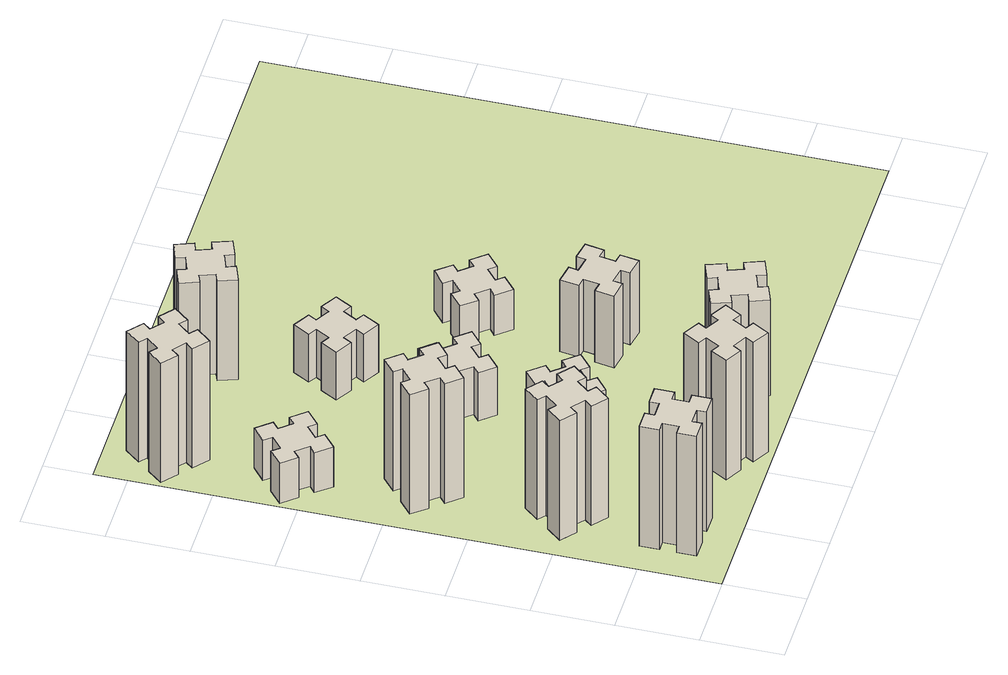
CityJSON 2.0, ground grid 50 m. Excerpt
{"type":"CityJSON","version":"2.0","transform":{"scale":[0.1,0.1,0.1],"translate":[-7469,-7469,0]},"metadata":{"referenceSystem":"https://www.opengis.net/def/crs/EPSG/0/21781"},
"CityObjects":{
"building1":{"type":"Building","attributes":{"class":"1000","function":"1000","usage":"1000","yearOfConstruction":2016,"roofType":"1000","measuredHeight":90,"storeysAboveGround":30,"storeysBelowGround":0},"geometry":[{"type":"Solid","lod":"1","boundaries":[[[[0,1,2,3,4,5,6,7,8,9,10,11,12,13,14,15,16,17,18,19]],[[17,16,20,21]],[[16,15,22,20]],[[15,14,23,22]],[[14,13,24,23]],[[13,12,25,24]],[[12,11,26,25]],[[11,10,27,26]],[[10,9,28,27]],[[9,8,29,28]],[[8,7,30,29]],[[7,6,31,30]],[[6,5,32,31]],[[5,4,33,32]],[[4,3,34,33]],[[3,2,35,34]],[[2,1,36,35]],[[1,0,37,36]],[[0,19,38,37]],[[19,18,39,38]],[[18,17,21,39]],[[24,25,26,27,28,29,30,31,32,33,34,35,36,37,38,39,21,20,22,23]]]]}]},
"building2":{"type":"Building","attributes":{"class":"1000","function":"1000","usage":"1000","yearOfConstruction":2016,"roofType":"1000","measuredHeight":90,"storeysAboveGround":30,"storeysBelowGround":0},"geometry":[{"type":"Solid","lod":"1","boundaries":[[[[40,41,42,43,44,45,46,47,48,49,50,51,52,53,54,55,56,57,58,59]],[[57,56,60,61]],[[56,55,62,60]],[[55,54,63,62]],[[54,53,64,63]],[[53,52,65,64]],[[52,51,66,65]],[[51,50,67,66]],[[50,49,68,67]],[[49,48,69,68]],[[48,47,70,69]],[[47,46,71,70]],[[46,45,72,71]],[[45,44,73,72]],[[44,43,74,73]],[[43,42,75,74]],[[42,41,76,75]],[[41,40,77,76]],[[40,59,78,77]],[[59,58,79,78]],[[58,57,61,79]],[[64,65,66,67,68,69,70,71,72,73,74,75,76,77,78,79,61,60,62,63]]]]}]},
"building3":{"type":"Building","attributes":{"class":"1000","function":"1000","usage":"1000","yearOfConstruction":2016,"roofType":"1000","measuredHeight":90,"storeysAboveGround":30,"storeysBelowGround":0},"geometry":[{"type":"Solid","lod":"1","boundaries":[[[[80,81,82,83,84,85,86,87,88,89,90,91,92,93,94,95,96,97,98,99]],[[97,96,100,101]],[[96,95,102,100]],[[95,94,103,102]],[[94,93,104,103]],[[93,92,105,104]],[[92,91,106,105]],[[91,90,107,106]],[[90,89,108,107]],[[89,88,109,108]],[[88,87,110,109]],[[87,86,111,110]],[[86,85,112,111]],[[85,84,113,112]],[[84,83,114,113]],[[83,82,115,114]],[[82,81,116,115]],[[81,80,117,116]],[[80,99,118,117]],[[99,98,119,118]],[[98,97,101,119]],[[104,105,106,107,108,109,110,111,112,113,114,115,116,117,118,119,101,100,102,103]]]]}]},
"building4":{"type":"Building","attributes":{"class":"1000","function":"1000","usage":"1000","yearOfConstruction":2016,"roofType":"1000","measuredHeight":30,"storeysAboveGround":30,"storeysBelowGround":0},"geometry":[{"type":"Solid","lod":"1","boundaries":[[[[120,121,122,123,124,125,126,127,128,129,130,131,132,133,134,135,136,137,138,139]],[[137,136,140,141]],[[136,135,142,140]],[[135,134,143,142]],[[134,133,144,143]],[[133,132,145,144]],[[132,131,146,145]],[[131,130,147,146]],[[130,129,148,147]],[[129,128,149,148]],[[128,127,150,149]],[[127,126,151,150]],[[126,125,152,151]],[[125,124,153,152]],[[124,123,154,153]],[[123,122,155,154]],[[122,121,156,155]],[[121,120,157,156]],[[120,139,158,157]],[[139,138,159,158]],[[138,137,141,159]],[[144,145,146,147,148,149,150,151,152,153,154,155,156,157,158,159,141,140,142,143]]]]}]},
"building5":{"type":"Building","attributes":{"class":"1000","function":"1000","usage":"1000","yearOfConstruction":2016,"roofType":"1000","measuredHeight":90,"storeysAboveGround":30,"storeysBelowGround":0},"geometry":[{"type":"Solid","lod":"1","boundaries":[[[[160,161,162,163,164,165,166,167,168,169,170,171,172,173,174,175,176,177,178,179]],[[177,176,180,181]],[[176,175,182,180]],[[175,174,183,182]],[[174,173,184,183]],[[173,172,185,184]],[[172,171,186,185]],[[171,170,187,186]],[[170,169,188,187]],[[169,168,189,188]],[[168,167,190,189]],[[167,166,191,190]],[[166,165,192,191]],[[165,164,193,192]],[[164,163,194,193]],[[163,162,195,194]],[[162,161,196,195]],[[161,160,197,196]],[[160,179,198,197]],[[179,178,199,198]],[[178,177,181,199]],[[184,185,186,187,188,189,190,191,192,193,194,195,196,197,198,199,181,180,182,183]]]]}]},
"building6":{"type":"Building","attributes":{"class":"1000","function":"1000","usage":"1000","yearOfConstruction":2016,"roofType":"1000","measuredHeight":90,"storeysAboveGround":30,"storeysBelowGround":0},"geometry":[{"type":"Solid","lod":"1","boundaries":[[[[200,201,202,203,204,205,206,207,208,209,210,211,212,213,214,215,216,217,218,219]],[[217,216,220,221]],[[216,215,222,220]],[[215,214,223,222]],[[214,213,224,223]],[[213,212,225,224]],[[212,211,226,225]],[[211,210,227,226]],[[210,209,228,227]],[[209,208,229,228]],[[208,207,230,229]],[[207,206,231,230]],[[206,205,232,231]],[[205,204,233,232]],[[204,203,234,233]],[[203,202,235,234]],[[202,201,236,235]],[[201,200,237,236]],[[200,219,238,237]],[[219,218,239,238]],[[218,217,221,239]],[[224,225,226,227,228,229,230,231,232,233,234,235,236,237,238,239,221,220,222,223]]]]}]},
"building7":{"type":"Building","attributes":{"class":"1000","function":"1000","usage":"1000","yearOfConstruction":2016,"roofType":"1000","measuredHeight":33,"storeysAboveGround":30,"storeysBelowGround":0},"geometry":[{"type":"Solid","lod":"1","boundaries":[[[[240,241,242,243,244,245,246,247,248,249,250,251,252,253,254,255,256,257,258,259]],[[257,256,260,261]],[[256,255,262,260]],[[255,254,263,262]],[[254,253,264,263]],[[253,252,265,264]],[[252,251,266,265]],[[251,250,267,266]],[[250,249,268,267]],[[249,248,269,268]],[[248,247,270,269]],[[247,246,271,270]],[[246,245,272,271]],[[245,244,273,272]],[[244,243,274,273]],[[243,242,275,274]],[[242,241,276,275]],[[241,240,277,276]],[[240,259,278,277]],[[259,258,279,278]],[[258,257,261,279]],[[264,265,266,267,268,269,270,271,272,273,274,275,276,277,278,279,261,260,262,263]]]]}]},
"building8":{"type":"Building","attributes":{"class":"1000","function":"1000","usage":"1000","yearOfConstruction":2016,"roofType":"1000","measuredHeight":36,"storeysAboveGround":30,"storeysBelowGround":0},"geometry":[{"type":"Solid","lod":"1","boundaries":[[[[280,281,282,283,284,285,286,287,288,289,290,291,292,293,294,295,296,297,298,299]],[[297,296,300,301]],[[296,295,302,300]],[[295,294,303,302]],[[294,293,304,303]],[[293,292,305,304]],[[292,291,306,305]],[[291,290,307,306]],[[290,289,308,307]],[[289,288,309,308]],[[288,287,310,309]],[[287,286,311,310]],[[286,285,312,311]],[[285,284,313,312]],[[284,283,314,313]],[[283,282,315,314]],[[282,281,316,315]],[[281,280,317,316]],[[280,299,318,317]],[[299,298,319,318]],[[298,297,301,319]],[[304,305,306,307,308,309,310,311,312,313,314,315,316,317,318,319,301,300,302,303]]]]}]},
"building9":{"type":"Building","attributes":{"class":"1000","function":"1000","usage":"1000","yearOfConstruction":2016,"roofType":"1000","measuredHeight":72,"storeysAboveGround":30,"storeysBelowGround":0},"geometry":[{"type":"Solid","lod":"1","boundaries":[[[[320,321,322,323,324,325,326,327,328,329,330,331,332,333,334,335,336,337,338,339]],[[337,336,340,341]],[[336,335,342,340]],[[335,334,343,342]],[[334,333,344,343]],[[333,332,345,344]],[[332,331,346,345]],[[331,330,347,346]],[[330,329,348,347]],[[329,328,349,348]],[[328,327,350,349]],[[327,326,351,350]],[[326,325,352,351]],[[325,324,353,352]],[[324,323,354,353]],[[323,322,355,354]],[[322,321,356,355]],[[321,320,357,356]],[[320,339,358,357]],[[339,338,359,358]],[[338,337,341,359]],[[344,345,346,347,348,349,350,351,352,353,354,355,356,357,358,359,341,340,342,343]]]]}]},
"building10":{"type":"Building","attributes":{"class":"1000","function":"1000","usage":"1000","yearOfConstruction":2016,"roofType":"1000","measuredHeight":36,"storeysAboveGround":30,"storeysBelowGround":0},"geometry":[{"type":"Solid","lod":"1","boundaries":[[[[360,361,362,363,364,365,366,367,368,369,370,371,372,373,374,375,376,377,378,379]],[[377,376,380,381]],[[376,375,382,380]],[[375,374,383,382]],[[374,373,384,383]],[[373,372,385,384]],[[372,371,386,385]],[[371,370,387,386]],[[370,369,388,387]],[[369,368,389,388]],[[368,367,390,389]],[[367,366,391,390]],[[366,365,392,391]],[[365,364,393,392]],[[364,363,394,393]],[[363,362,395,394]],[[362,361,396,395]],[[361,360,397,396]],[[360,379,398,397]],[[379,378,399,398]],[[378,377,381,399]],[[384,385,386,387,388,389,390,391,392,393,394,395,396,397,398,399,381,380,382,383]]]]}]},
"building11":{"type":"Building","attributes":{"class":"1000","function":"1000","usage":"1000","yearOfConstruction":2016,"roofType":"1000","measuredHeight":75,"storeysAboveGround":30,"storeysBelowGround":0},"geometry":[{"type":"Solid","lod":"1","boundaries":[[[[400,401,402,403,404,405,406,407,408,409,410,411,412,413,414,415,416,417,418,419]],[[417,416,420,421]],[[416,415,422,420]],[[415,414,423,422]],[[414,413,424,423]],[[413,412,425,424]],[[412,411,426,425]],[[411,410,427,426]],[[410,409,428,427]],[[409,408,429,428]],[[408,407,430,429]],[[407,406,431,430]],[[406,405,432,431]],[[405,404,433,432]],[[404,403,434,433]],[[403,402,435,434]],[[402,401,436,435]],[[401,400,437,436]],[[400,419,438,437]],[[419,418,439,438]],[[418,417,421,439]],[[424,425,426,427,428,429,430,431,432,433,434,435,436,437,438,439,421,420,422,423]]]]}]},
"building12":{"type":"Building","attributes":{"class":"1000","function":"1000","usage":"1000","yearOfConstruction":2016,"roofType":"1000","measuredHeight":54,"storeysAboveGround":30,"storeysBelowGround":0},"geometry":[{"type":"Solid","lod":"1","boundaries":[[[[440,441,442,443,444,445,446,447,448,449,450,451,452,453,454,455,456,457,458,459]],[[457,456,460,461]],[[456,455,462,460]],[[455,454,463,462]],[[454,453,464,463]],[[453,452,465,464]],[[452,451,466,465]],[[451,450,467,466]],[[450,449,468,467]],[[449,448,469,468]],[[448,447,470,469]],[[447,446,471,470]],[[446,445,472,471]],[[445,444,473,472]],[[444,443,474,473]],[[443,442,475,474]],[[442,441,476,475]],[[441,440,477,476]],[[440,459,478,477]],[[459,458,479,478]],[[458,457,461,479]],[[464,465,466,467,468,469,470,471,472,473,474,475,476,477,478,479,461,460,462,463]]]]}]},
"building13":{"type":"Building","attributes":{"class":"1000","function":"1000","usage":"1000","yearOfConstruction":2016,"roofType":"1000","measuredHeight":30,"storeysAboveGround":30,"storeysBelowGround":0},"geometry":[{"type":"Solid","lod":"1","boundaries":[[[[480,481,482,483,484,485,486,487,488,489,490,491,492,493,494,495,496,497,498,499]],[[497,496,500,501]],[[496,495,502,500]],[[495,494,503,502]],[[494,493,504,503]],[[493,492,505,504]],[[492,491,506,505]],[[491,490,507,506]],[[490,489,508,507]],[[489,488,509,508]],[[488,487,510,509]],[[487,486,511,510]],[[486,485,512,511]],[[485,484,513,512]],[[484,483,514,513]],[[483,482,515,514]],[[482,481,516,515]],[[481,480,517,516]],[[480,499,518,517]],[[499,498,519,518]],[[498,497,501,519]],[[504,505,506,507,508,509,510,511,512,513,514,515,516,517,518,519,501,500,502,503]]]]}]},
"landuse1":{"type":"LandUse","attributes":{"name":"plot1","function":"1010"},"geometry":[{"type":"MultiSurface","lod":"1","boundaries":[[[520,521,522,523]]]}]}
},
"vertices":[
[265,425,0],[265,325,0],[205,325,0],[205,205,0],[325,205,0],[325,265,0],[425,265,0],[425,205,0],[545,205,0],[545,325,0],[485,325,0],[485,425,0],[545,425,0],[545,545,0],[425,545,0],[425,485,0],[325,485,0],[325,545,0],[205,545,0],[205,425,0],[325,485,900],[325,545,900],[425,485,900],[425,545,900],[545,545,900],[545,425,900],[485,425,900],[485,325,900],[545,325,900],[545,205,900],[425,205,900],[425,265,900],[325,265,900],[325,205,900],[205,205,900],[205,325,900],[265,325,900],[265,425,900],[205,425,900],[205,545,900],
[484,1067,0],[408,1132,0],[446,1178,0],[354,1255,0],[277,1163,0],[323,1124,0],[259,1048,0],[213,1086,0],[136,994,0],[228,917,0],[266,963,0],[343,899,0],[304,853,0],[396,776,0],[473,868,0],[427,906,0],[492,983,0],[538,944,0],[615,1036,0],[523,1113,0],[492,983,900],[538,944,900],[427,906,900],[473,868,900],[396,776,900],[304,853,900],[343,899,900],[266,963,900],[228,917,900],[136,994,900],[213,1086,900],[259,1048,900],[323,1124,900],[277,1163,900],[354,1255,900],[446,1178,900],[408,1132,900],[484,1067,900],[523,1113,900],[615,1036,900],
[492,1888,0],[427,1964,0],[473,2003,0],[396,2095,0],[304,2018,0],[343,1972,0],[266,1907,0],[228,1953,0],[136,1876,0],[213,1784,0],[259,1823,0],[323,1746,0],[277,1708,0],[354,1616,0],[446,1693,0],[408,1739,0],[484,1803,0],[523,1757,0],[615,1834,0],[538,1926,0],[484,1803,900],[523,1757,900],[408,1739,900],[446,1693,900],[354,1616,900],[277,1708,900],[323,1746,900],[259,1823,900],[213,1784,900],[136,1876,900],[228,1953,900],[266,1907,900],[343,1972,900],[304,2018,900],[396,2095,900],[473,2003,900],[427,1964,900],[492,1888,900],[538,1926,900],[615,1834,900],
[243,2712,0],[166,2647,0],[128,2693,0],[36,2616,0],[113,2524,0],[159,2563,0],[223,2486,0],[177,2448,0],[254,2356,0],[346,2433,0],[308,2479,0],[384,2543,0],[423,2497,0],[515,2574,0],[438,2666,0],[392,2628,0],[327,2704,0],[373,2743,0],[296,2835,0],[204,2758,0],[327,2704,300],[373,2743,300],[392,2628,300],[438,2666,300],[515,2574,300],[423,2497,300],[384,2543,300],[308,2479,300],[346,2433,300],[254,2356,300],[177,2448,300],[223,2486,300],[159,2563,300],[113,2524,300],[36,2616,300],[128,2693,300],[166,2647,300],[243,2712,300],[204,2758,300],[296,2835,300],
[1214,346,0],[1127,396,0],[1157,448,0],[1053,508,0],[993,404,0],[1045,374,0],[995,287,0],[943,317,0],[883,213,0],[987,153,0],[1017,205,0],[1104,155,0],[1074,103,0],[1178,43,0],[1238,147,0],[1186,177,0],[1236,264,0],[1288,234,0],[1348,338,0],[1244,398,0],[1236,264,900],[1288,234,900],[1186,177,900],[1238,147,900],[1178,43,900],[1074,103,900],[1104,155,900],[1017,205,900],[987,153,900],[883,213,900],[943,317,900],[995,287,900],[1045,374,900],[993,404,900],[1053,508,900],[1157,448,900],[1127,396,900],[1214,346,900],[1244,398,900],[1348,338,900],
[384,3387,0],[308,3452,0],[346,3498,0],[254,3575,0],[177,3483,0],[223,3444,0],[159,3368,0],[113,3406,0],[36,3314,0],[128,3237,0],[166,3283,0],[243,3219,0],[204,3173,0],[296,3096,0],[373,3188,0],[327,3226,0],[392,3303,0],[438,3264,0],[515,3356,0],[423,3433,0],[392,3303,900],[438,3264,900],[327,3226,900],[373,3188,900],[296,3096,900],[204,3173,900],[243,3219,900],[166,3283,900],[128,3237,900],[36,3314,900],[113,3406,900],[159,3368,900],[223,3444,900],[177,3483,900],[254,3575,900],[346,3498,900],[308,3452,900],[384,3387,900],[423,3433,900],[515,3356,900],
[1083,1332,0],[1006,1267,0],[968,1313,0],[876,1236,0],[953,1144,0],[999,1183,0],[1063,1106,0],[1017,1068,0],[1094,976,0],[1186,1053,0],[1148,1099,0],[1224,1163,0],[1263,1117,0],[1355,1194,0],[1278,1286,0],[1232,1248,0],[1167,1324,0],[1213,1363,0],[1136,1455,0],[1044,1378,0],[1167,1324,330],[1213,1363,330],[1232,1248,330],[1278,1286,330],[1355,1194,330],[1263,1117,330],[1224,1163,330],[1148,1099,330],[1186,1053,330],[1094,976,330],[1017,1068,330],[1063,1106,330],[999,1183,330],[953,1144,330],[876,1236,330],[968,1313,330],[1006,1267,330],[1083,1332,330],[1044,1378,330],[1136,1455,330],
[1083,1972,0],[1006,1907,0],[968,1953,0],[876,1876,0],[953,1784,0],[999,1823,0],[1063,1746,0],[1017,1708,0],[1094,1616,0],[1186,1693,0],[1148,1739,0],[1224,1803,0],[1263,1757,0],[1355,1834,0],[1278,1926,0],[1232,1888,0],[1167,1964,0],[1213,2003,0],[1136,2095,0],[1044,2018,0],[1167,1964,360],[1213,2003,360],[1232,1888,360],[1278,1926,360],[1355,1834,360],[1263,1757,360],[1224,1803,360],[1148,1739,360],[1186,1693,360],[1094,1616,360],[1017,1708,360],[1063,1746,360],[999,1823,360],[953,1784,360],[876,1876,360],[968,1953,360],[1006,1907,360],[1083,1972,360],[1044,2018,360],[1136,2095,360],
[1765,496,0],[1671,462,0],[1650,518,0],[1537,477,0],[1579,364,0],[1635,385,0],[1669,291,0],[1613,270,0],[1654,157,0],[1767,199,0],[1746,255,0],[1840,289,0],[1860,233,0],[1973,274,0],[1932,387,0],[1876,366,0],[1842,460,0],[1898,480,0],[1857,593,0],[1744,552,0],[1842,460,720],[1898,480,720],[1876,366,720],[1932,387,720],[1973,274,720],[1860,233,720],[1840,289,720],[1746,255,720],[1767,199,720],[1654,157,720],[1613,270,720],[1669,291,720],[1635,385,720],[1579,364,720],[1537,477,720],[1650,518,720],[1671,462,720],[1765,496,720],[1744,552,720],[1857,593,720],
[1314,2666,0],[1227,2716,0],[1257,2768,0],[1153,2828,0],[1093,2724,0],[1145,2694,0],[1095,2607,0],[1043,2637,0],[983,2533,0],[1087,2473,0],[1117,2525,0],[1204,2475,0],[1174,2423,0],[1278,2363,0],[1338,2467,0],[1286,2497,0],[1336,2584,0],[1388,2554,0],[1448,2658,0],[1344,2718,0],[1336,2584,360],[1388,2554,360],[1286,2497,360],[1338,2467,360],[1278,2363,360],[1174,2423,360],[1204,2475,360],[1117,2525,360],[1087,2473,360],[983,2533,360],[1043,2637,360],[1095,2607,360],[1145,2694,360],[1093,2724,360],[1153,2828,360],[1257,2768,360],[1227,2716,360],[1314,2666,360],[1344,2718,360],[1448,2658,360],
[1125,3456,0],[1031,3422,0],[1010,3478,0],[897,3437,0],[939,3324,0],[995,3345,0],[1029,3251,0],[973,3230,0],[1014,3117,0],[1127,3159,0],[1106,3215,0],[1200,3249,0],[1220,3193,0],[1333,3234,0],[1292,3347,0],[1236,3326,0],[1202,3420,0],[1258,3440,0],[1217,3553,0],[1104,3512,0],[1202,3420,750],[1258,3440,750],[1236,3326,750],[1292,3347,750],[1333,3234,750],[1220,3193,750],[1200,3249,750],[1106,3215,750],[1127,3159,750],[1014,3117,750],[973,3230,750],[1029,3251,750],[995,3345,750],[939,3324,750],[897,3437,750],[1010,3478,750],[1031,3422,750],[1125,3456,750],[1104,3512,750],[1217,3553,750],
[1955,1147,0],[1972,1245,0],[2031,1235,0],[2052,1353,0],[1934,1374,0],[1924,1315,0],[1825,1332,0],[1836,1391,0],[1717,1412,0],[1697,1294,0],[1756,1284,0],[1738,1185,0],[1679,1196,0],[1658,1077,0],[1777,1057,0],[1787,1116,0],[1885,1098,0],[1875,1039,0],[1993,1018,0],[2014,1137,0],[1885,1098,540],[1875,1039,540],[1787,1116,540],[1777,1057,540],[1658,1077,540],[1679,1196,540],[1738,1185,540],[1756,1284,540],[1697,1294,540],[1717,1412,540],[1836,1391,540],[1825,1332,540],[1924,1315,540],[1934,1374,540],[2052,1353,540],[2031,1235,540],[1972,1245,540],[1955,1147,540],[2014,1137,540],[1993,1018,540],
[1972,1988,0],[1907,2064,0],[1953,2103,0],[1876,2195,0],[1784,2118,0],[1823,2072,0],[1746,2007,0],[1708,2053,0],[1616,1976,0],[1693,1884,0],[1739,1923,0],[1803,1846,0],[1757,1808,0],[1834,1716,0],[1926,1793,0],[1888,1839,0],[1964,1903,0],[2003,1857,0],[2095,1934,0],[2018,2026,0],[1964,1903,300],[2003,1857,300],[1888,1839,300],[1926,1793,300],[1834,1716,300],[1757,1808,300],[1803,1846,300],[1739,1923,300],[1693,1884,300],[1616,1976,300],[1708,2053,300],[1746,2007,300],[1823,2072,300],[1784,2118,300],[1876,2195,300],[1953,2103,300],[1907,2064,300],[1972,1988,300],[2018,2026,300],[2095,1934,300],
[5,3705,0],[3705,3705,0],[3705,5,0],[5,5,0]
]}
